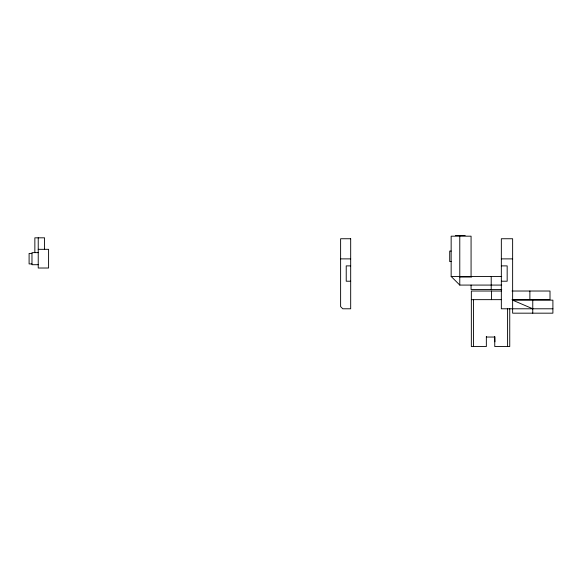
<?xml version="1.0" encoding="UTF-8"?>
<svg xmlns="http://www.w3.org/2000/svg" width="582" height="582" viewBox="0 0 582 582"><rect width="100%" height="100%" fill="white"/><g stroke="black" fill="none" stroke-linecap="round" stroke-linejoin="round"><path stroke-width="0.87" d="M494.751 336.403L494.889 341.787M455.466 235.463L465.178 235.463M38.23 249.322L48.59 249.322L48.59 268.018L38.23 268.018L38.23 237.82M451.152 251.068L449.711 251.068L449.711 261.565L451.152 261.565M38.23 252.632L31.974 252.632L31.974 264.708L38.23 264.708M31.974 253.425L29.1 253.425L29.1 263.922L31.974 263.922M340.615 258.881L350.684 258.881M501.342 258.881L512.633 258.881M350.684 265.887L346.225 265.887L346.225 281.215L350.684 281.215M501.342 265.887L507.169 265.887L507.169 281.215L501.342 281.215M451.152 276.45L471.071 276.45L471.071 236.183L451.152 236.183L451.152 276.45L459.78 285.078L501.728 285.078M501.728 276.45L471.646 276.45L471.646 277.025L459.78 277.025M501.771 289.465L471.071 289.465L471.071 285.078M501.488 291.022L471.347 291.022L471.347 346.537L486.348 346.537L486.348 336.403M512.022 291.022L550.012 291.022L550.012 299.65L512.022 299.65M471.347 299.65L501.313 299.65M552.9 308.787L501.342 308.787L501.342 238.744L512.633 238.744L512.633 313.174L552.9 313.174L552.9 300.159L512.633 300.159L532.763 308.787M486.348 337.043L494.751 337.043L494.751 346.537L509.745 346.537L509.745 308.671M532.763 300.159L532.763 313.174M529.882 291.022L529.882 299.65M507.591 308.671L507.591 346.537M491.484 291.022L491.484 299.65M491.208 276.45L491.208 289.465M473.508 299.65L473.508 346.537M459.78 236.183L459.78 285.078M44.559 249.322L44.559 237.82L34.855 237.82L34.855 252.632M350.684 238.744L340.615 238.744L340.615 306.627L342.776 308.787L350.684 308.787L350.684 238.744"/></g></svg>
